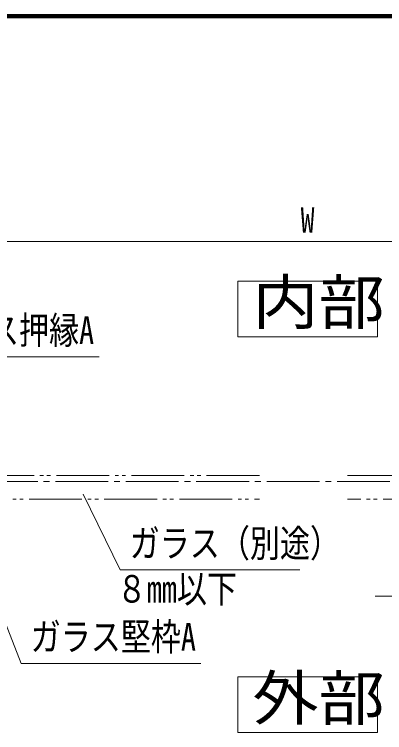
# Model space of a CAD drawing. Units: millimetres at full size; details may follow other scales. Extents: x -3501 to 3497, y -1129 to 1133.
# Drawn here: x -1917.1 to -1664.8, y 643.2 to 1133.2 of the extents above; entities that cross this region are included whole.
import ezdxf
from ezdxf.enums import TextEntityAlignment as Align

# ---------------------------------------------------------------- set-up
doc = ezdxf.new("R2010")
doc.units = ezdxf.units.MM
doc.header["$LTSCALE"] = 4
doc.linetypes.add('CHAIN2', pattern=[12, 9, -1, 1, -1])
doc.linetypes.add('DOUBLE_CHAIN2', pattern=[12.8, 9, -1, 0.6, -0.6, 0.6, -1])
for name, color, linetype, lineweight in [('0-0_0', 7, 'Continuous', 18), ('0-1_1手摺寸法', 3, 'Continuous', 18), ('0-2_2A', 1, 'DOUBLE_CHAIN2', 18), ('0-5_3中心線', 2, 'CHAIN2', 18), ('0-E_P4-12', 7, 'Continuous', 18), ('0-F_WAKU', 7, 'Continuous', 18)]:
    doc.layers.add(name, color=color, linetype=linetype, lineweight=lineweight)
doc.styles.add('ＭＳ ゴシック', font='')
doc.styles.get('ＭＳ ゴシック').set_extended_font_data('MS Gothic')

msp = doc.modelspace()

# ---------------------------------------------------------------- linework, layer by layer
at = {"layer": '0-0_0'}
for points in [[(-1954.053, 840.053), (-1981.897, 899.552), (-1859.246, 899.552)], [(-1508.636, 796.525), (-1548.728, 736.32), (-1671.249, 736.32)], [(-1949.122, 784.172), (-1912.484, 690.464), (-1789.964, 690.464)]]:
    msp.add_lwpolyline(points, dxfattribs=at)
at = {"layer": '0-1_1手摺寸法'}
for p, q in [((-1417.245, 978.287), (-2017.245, 978.287)), ((-2012.645, 978.287), (-1421.845, 978.287))]:
    msp.add_line(p, q, dxfattribs=at)
at = {"layer": '0-2_2A'}
msp.add_line((-1476.245, 802.553), (-1690.087, 802.553), dxfattribs=at)
msp.add_lwpolyline([(-1690.087, 818.553), (-1476.245, 818.553), (-1476.245, 802.553)], dxfattribs=at)
at = {"layer": '0-5_3中心線'}
msp.add_line((-2129.121, 814.553), (-1336.631, 814.553), dxfattribs=at)
at = {"layer": '0-E_P4-12'}
msp.add_line((-1764.908, 951.298), (-1764.908, 913.288), dxfattribs=at)
for points in [[(-1764.908, 913.288), (-1669.582, 913.288), (-1669.582, 951.299), (-1764.908, 951.299)], [(-1764.908, 643.224), (-1669.582, 643.224), (-1669.582, 681.234), (-1764.908, 681.234), (-1764.908, 643.223)]]:
    msp.add_lwpolyline(points, dxfattribs=at)
at = {"layer": '0-F_WAKU'}
for p, q in [((-298.604, 1133.2), (-3501.004, 1133.2)), ((-299.204, 1132.6), (-3500.404, 1132.6)), ((-299.804, 1132), (-3499.804, 1132)), ((-300.404, 1131.4), (-3499.204, 1131.4)), ((-301.004, 1130.8), (-3498.604, 1130.8))]:
    msp.add_line(p, q, dxfattribs=at)

# ---------------------------------------------------------------- texts
at = {"layer": '0-0_0', "style": 'ＭＳ ゴシック', "width": 0.8}
for s, p in [('ガラス押縁A', (-1975.392, 902.695)), ('ガラス（別途）', (-1838.501, 757.408)), ('８mm以下', (-1847.253, 726.327)), ('ガラス堅枠A', (-1905.979, 693.607))]:
    msp.add_text(s, height=18.77, dxfattribs=at).set_placement(p, align=Align.BOTTOM_LEFT)
at = {"layer": '0-1_1手摺寸法', "color": 7, "style": 'ＭＳ ゴシック', "width": 0.8}
msp.add_text('W', height=17.27, dxfattribs=at).set_placement((-1721.956, 979.106), align=Align.BOTTOM_LEFT)
at = {"layer": '0-E_P4-12', "style": 'ＭＳ ゴシック', "width": 1.1}
for s, p in [('内部', (-1754.849, 912.825)), ('外部', (-1754.849, 642.76))]:
    msp.add_text(s, height=30.03, dxfattribs=at).set_placement(p, align=Align.BOTTOM_LEFT)

# ---------------------------------------------------------------- wipeouts: each hides what was drawn before it
msp.add_wipeout([(-1865.581, 799.424), (-1868.076, 798.201), (-1870.295, 805.888), (-1870.295, 805.888)])

# ---------------------------------------------------------------- next in the draw order: linework, layer by layer
at = {"layer": '0-0_0'}
msp.add_lwpolyline([(-1870.295, 805.888), (-1845.006, 754.265), (-1722.486, 754.265)], dxfattribs=at)
msp.add_solid([(-1865.581, 799.424), (-1865.581, 799.424), (-1865.581, 799.424)], dxfattribs=at)
at = {"layer": '0-2_2A'}
msp.add_line((-1958.245, 802.553), (-1750.087, 802.553), dxfattribs=at)
msp.add_lwpolyline([(-1750.087, 818.553), (-1958.245, 818.553), (-1958.245, 802.553)], dxfattribs=at)

doc.saveas('drawing.dxf')
